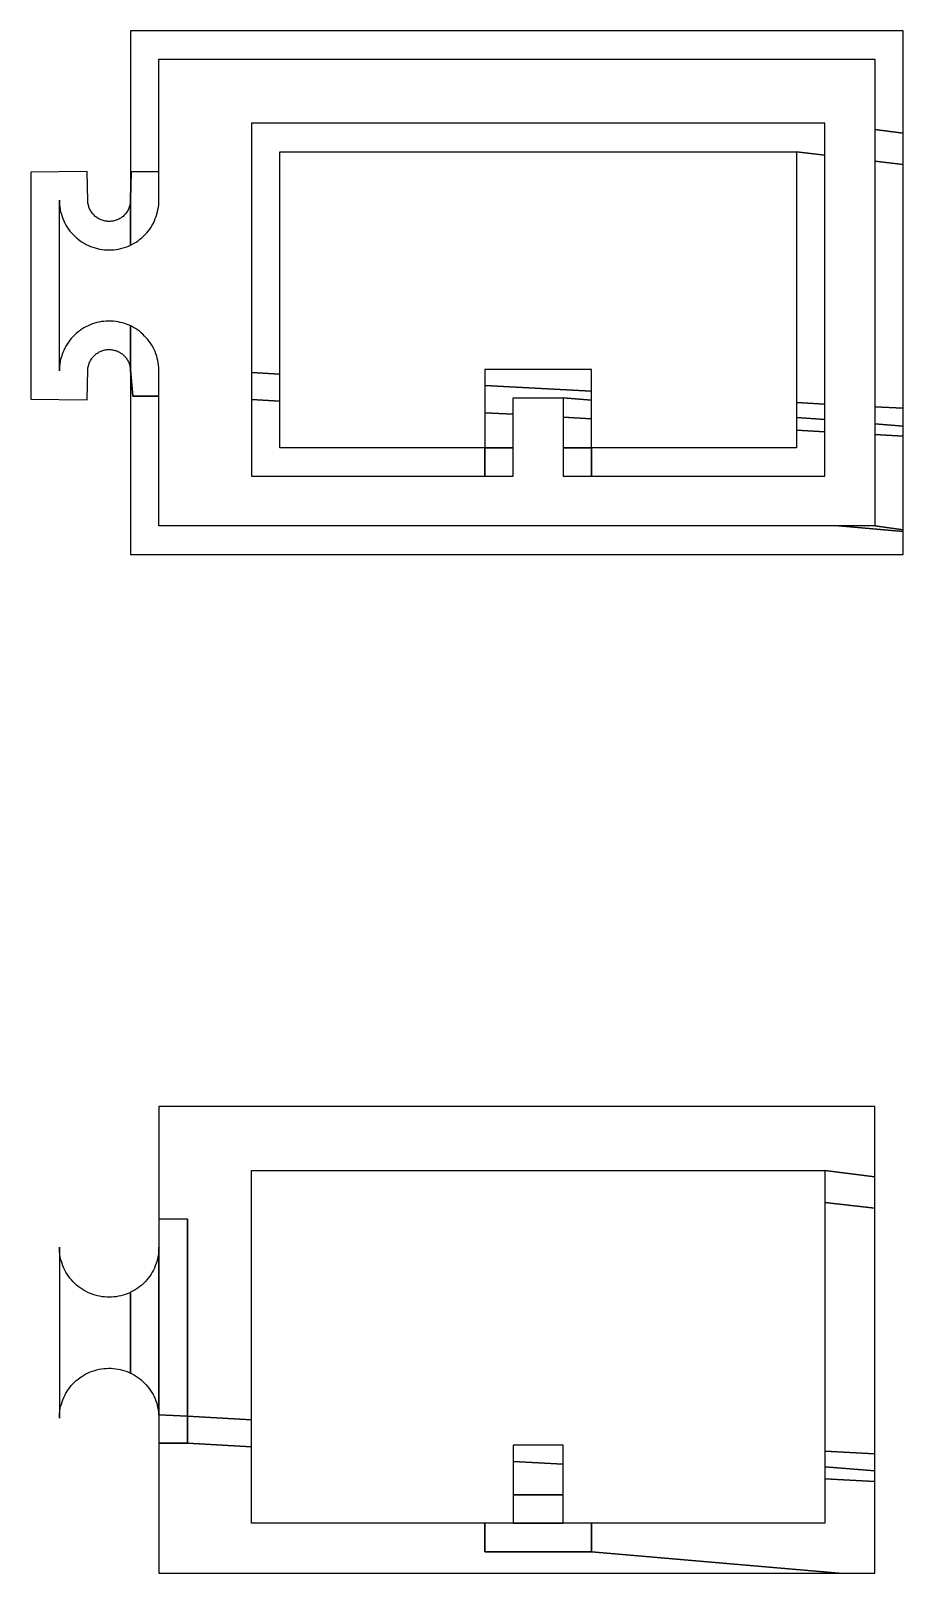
# Model space of a CAD drawing. Extents: x -591 to 1624, y -14 to 308.
# Drawn here: x -491.1 to -429.8, y 135.1 to 243.5 of the extents above; entities that cross this region are included whole.
import ezdxf

# ---------------------------------------------------------------- set-up
doc = ezdxf.new("R2010")
doc.units = 0
doc.layers.add('Default', color=7, linetype='Continuous')

msp = doc.modelspace()

# ---------------------------------------------------------------- linework, layer by layer
at = {"layer": 'Default'}
for p, q in [((-429.79, 243.5), (-484.09, 243.5)), ((-484.09, 243.5), (-484.09, 231.62)), ((-429.79, 236.31), (-429.79, 243.5)), ((-482.09, 233.6), (-482.09, 241.5)), ((-482.09, 241.5), (-431.79, 241.5)), ((-431.79, 241.5), (-431.79, 236.56)), ((-435.29, 237), (-475.59, 237)), ((-475.59, 237), (-475.59, 219.48)), ((-435.29, 234.76), (-435.29, 237)), ((-431.79, 236.56), (-429.79, 236.31)), ((-429.79, 236.31), (-431.79, 236.56)), ((-431.79, 236.56), (-431.79, 234.34)), ((-429.79, 234.11), (-429.79, 236.31)), ((-473.59, 219.37), (-473.59, 235)), ((-473.59, 235), (-437.29, 235)), ((-435.29, 234.76), (-437.29, 235)), ((-437.29, 235), (-437.29, 217.38)), ((-437.29, 235), (-435.29, 234.76)), ((-435.29, 217.27), (-435.29, 234.76)), ((-429.79, 234.11), (-431.79, 234.34)), ((-431.79, 234.34), (-431.79, 217.08)), ((-431.79, 234.34), (-429.79, 234.11)), ((-487.14, 233.62), (-491.09, 233.57)), ((-491.09, 233.57), (-491.09, 217.62)), ((-487.09, 231.53), (-487.14, 233.62)), ((-484.09, 231.62), (-484.05, 233.62)), ((-484.05, 233.62), (-484.09, 231.62)), ((-484.05, 233.62), (-482.09, 233.6)), ((-482.09, 233.6), (-484.05, 233.62)), ((-482.09, 231.6), (-482.09, 233.6)), ((-429.79, 216.97), (-429.79, 234.11)), ((-489.09, 219.6), (-489.09, 231.6)), ((-489.09, 231.6), (-489.09, 231.43)), ((-489.09, 231.43), (-489.08, 231.27)), ((-489.08, 231.27), (-489.06, 231.1)), ((-489.06, 231.1), (-489.03, 230.94)), ((-489.03, 230.94), (-489, 230.77)), ((-487.09, 231.46), (-487.09, 231.53)), ((-487.08, 231.38), (-487.09, 231.46)), ((-487.07, 231.31), (-487.08, 231.38)), ((-487.05, 231.24), (-487.07, 231.31)), ((-487.03, 231.18), (-487.05, 231.24)), ((-487.01, 231.11), (-487.03, 231.18)), ((-486.99, 231.04), (-487.01, 231.11)), ((-486.96, 230.97), (-486.99, 231.04)), ((-486.93, 230.91), (-486.96, 230.97)), ((-486.89, 230.85), (-486.93, 230.91)), ((-484.26, 230.91), (-484.3, 230.85)), ((-484.23, 230.97), (-484.26, 230.91)), ((-484.2, 231.04), (-484.23, 230.97)), ((-484.18, 231.11), (-484.2, 231.04)), ((-484.16, 231.18), (-484.18, 231.11)), ((-484.14, 231.24), (-484.16, 231.18)), ((-484.12, 231.31), (-484.14, 231.24)), ((-484.11, 231.38), (-484.12, 231.31)), ((-484.1, 231.46), (-484.11, 231.38)), ((-484.09, 231.62), (-484.1, 231.53)), ((-484.1, 231.53), (-484.1, 231.46)), ((-484.09, 231.62), (-484.09, 228.44)), ((-484.09, 228.44), (-484.09, 231.62)), ((-482.19, 230.77), (-482.16, 230.94)), ((-482.16, 230.94), (-482.13, 231.1)), ((-482.13, 231.1), (-482.11, 231.27)), ((-482.11, 231.27), (-482.1, 231.43)), ((-482.1, 231.43), (-482.09, 231.6)), ((-489, 230.77), (-488.95, 230.61)), ((-488.95, 230.61), (-488.9, 230.45)), ((-488.9, 230.45), (-488.84, 230.3)), ((-488.84, 230.3), (-488.78, 230.14)), ((-488.78, 230.14), (-488.71, 229.99)), ((-488.71, 229.99), (-488.63, 229.85)), ((-488.63, 229.85), (-488.54, 229.71)), ((-486.86, 230.79), (-486.89, 230.85)), ((-486.82, 230.73), (-486.86, 230.79)), ((-486.77, 230.67), (-486.82, 230.73)), ((-486.73, 230.62), (-486.77, 230.67)), ((-486.68, 230.56), (-486.73, 230.62)), ((-486.63, 230.51), (-486.68, 230.56)), ((-486.58, 230.46), (-486.63, 230.51)), ((-486.52, 230.42), (-486.58, 230.46)), ((-486.46, 230.38), (-486.52, 230.42)), ((-486.41, 230.34), (-486.46, 230.38)), ((-486.34, 230.3), (-486.41, 230.34)), ((-486.28, 230.27), (-486.34, 230.3)), ((-486.22, 230.23), (-486.28, 230.27)), ((-486.15, 230.21), (-486.22, 230.23)), ((-486.09, 230.18), (-486.15, 230.21)), ((-486.02, 230.16), (-486.09, 230.18)), ((-485.95, 230.14), (-486.02, 230.16)), ((-485.88, 230.13), (-485.95, 230.14)), ((-485.81, 230.11), (-485.88, 230.13)), ((-485.74, 230.11), (-485.81, 230.11)), ((-485.67, 230.1), (-485.74, 230.11)), ((-485.59, 230.1), (-485.67, 230.1)), ((-485.52, 230.1), (-485.59, 230.1)), ((-485.45, 230.11), (-485.52, 230.1)), ((-485.38, 230.11), (-485.45, 230.11)), ((-485.31, 230.13), (-485.38, 230.11)), ((-485.24, 230.14), (-485.31, 230.13)), ((-485.17, 230.16), (-485.24, 230.14)), ((-485.1, 230.18), (-485.17, 230.16)), ((-485.04, 230.21), (-485.1, 230.18)), ((-484.97, 230.23), (-485.04, 230.21)), ((-484.91, 230.27), (-484.97, 230.23)), ((-484.84, 230.3), (-484.91, 230.27)), ((-484.78, 230.34), (-484.84, 230.3)), ((-484.72, 230.38), (-484.78, 230.34)), ((-484.67, 230.42), (-484.72, 230.38)), ((-484.61, 230.46), (-484.67, 230.42)), ((-484.56, 230.51), (-484.61, 230.46)), ((-484.51, 230.56), (-484.56, 230.51)), ((-484.46, 230.62), (-484.51, 230.56)), ((-484.42, 230.67), (-484.46, 230.62)), ((-484.37, 230.73), (-484.42, 230.67)), ((-484.33, 230.79), (-484.37, 230.73)), ((-484.3, 230.85), (-484.33, 230.79)), ((-482.65, 229.71), (-482.56, 229.85)), ((-482.56, 229.85), (-482.48, 229.99)), ((-482.48, 229.99), (-482.41, 230.14)), ((-482.41, 230.14), (-482.35, 230.3)), ((-482.35, 230.3), (-482.29, 230.45)), ((-482.29, 230.45), (-482.24, 230.61)), ((-482.24, 230.61), (-482.19, 230.77)), ((-488.54, 229.71), (-488.45, 229.57)), ((-488.45, 229.57), (-488.35, 229.43)), ((-488.35, 229.43), (-488.24, 229.31)), ((-488.24, 229.31), (-488.13, 229.18)), ((-488.13, 229.18), (-488.01, 229.06)), ((-488.01, 229.06), (-487.89, 228.95)), ((-487.89, 228.95), (-487.76, 228.85)), ((-487.76, 228.85), (-487.62, 228.75)), ((-487.62, 228.75), (-487.49, 228.65)), ((-483.7, 228.65), (-483.56, 228.75)), ((-483.56, 228.75), (-483.43, 228.85)), ((-483.43, 228.85), (-483.3, 228.95)), ((-483.3, 228.95), (-483.18, 229.06)), ((-483.18, 229.06), (-483.06, 229.18)), ((-483.06, 229.18), (-482.95, 229.31)), ((-482.95, 229.31), (-482.84, 229.43)), ((-482.84, 229.43), (-482.74, 229.57)), ((-482.74, 229.57), (-482.65, 229.71)), ((-487.49, 228.65), (-487.34, 228.57)), ((-487.34, 228.57), (-487.2, 228.49)), ((-487.2, 228.49), (-487.05, 228.41)), ((-487.05, 228.41), (-486.9, 228.35)), ((-486.9, 228.35), (-486.74, 228.29)), ((-486.74, 228.29), (-486.58, 228.24)), ((-486.58, 228.24), (-486.42, 228.2)), ((-486.42, 228.2), (-486.26, 228.16)), ((-486.26, 228.16), (-486.09, 228.13)), ((-486.09, 228.13), (-485.93, 228.11)), ((-485.93, 228.11), (-485.76, 228.1)), ((-485.76, 228.1), (-485.59, 228.1)), ((-485.59, 228.1), (-485.43, 228.1)), ((-485.43, 228.1), (-485.26, 228.11)), ((-485.26, 228.11), (-485.1, 228.13)), ((-485.1, 228.13), (-484.93, 228.16)), ((-484.93, 228.16), (-484.77, 228.2)), ((-484.77, 228.2), (-484.61, 228.24)), ((-484.61, 228.24), (-484.45, 228.29)), ((-484.45, 228.29), (-484.29, 228.35)), ((-484.29, 228.35), (-484.14, 228.41)), ((-484.14, 228.41), (-484.09, 228.44)), ((-484.09, 228.44), (-483.99, 228.49)), ((-483.99, 228.49), (-483.84, 228.57)), ((-483.84, 228.57), (-483.7, 228.65)), ((-487.9, 222.23), (-488.02, 222.12)), ((-487.77, 222.34), (-487.9, 222.23)), ((-487.64, 222.44), (-487.77, 222.34)), ((-487.51, 222.53), (-487.64, 222.44)), ((-487.36, 222.62), (-487.51, 222.53)), ((-487.22, 222.7), (-487.36, 222.62)), ((-487.07, 222.77), (-487.22, 222.7)), ((-486.92, 222.84), (-487.07, 222.77)), ((-486.77, 222.9), (-486.92, 222.84)), ((-486.61, 222.95), (-486.77, 222.9)), ((-486.45, 222.99), (-486.61, 222.95)), ((-486.29, 223.03), (-486.45, 222.99)), ((-486.12, 223.06), (-486.29, 223.03)), ((-485.96, 223.08), (-486.12, 223.06)), ((-485.8, 223.09), (-485.96, 223.08)), ((-485.63, 223.1), (-485.8, 223.09)), ((-485.46, 223.1), (-485.63, 223.1)), ((-485.3, 223.09), (-485.46, 223.1)), ((-485.13, 223.07), (-485.3, 223.09)), ((-484.97, 223.04), (-485.13, 223.07)), ((-484.81, 223.01), (-484.97, 223.04)), ((-484.65, 222.97), (-484.81, 223.01)), ((-484.49, 222.92), (-484.65, 222.97)), ((-484.33, 222.86), (-484.49, 222.92)), ((-484.18, 222.8), (-484.33, 222.86)), ((-484.09, 222.76), (-484.18, 222.8)), ((-484.09, 219.66), (-484.09, 222.76)), ((-484.09, 222.76), (-484.09, 219.66)), ((-484.03, 222.73), (-484.09, 222.76)), ((-483.89, 222.65), (-484.03, 222.73)), ((-483.74, 222.57), (-483.89, 222.65)), ((-483.6, 222.48), (-483.74, 222.57)), ((-483.47, 222.38), (-483.6, 222.48)), ((-483.34, 222.28), (-483.47, 222.38)), ((-483.22, 222.17), (-483.34, 222.28)), ((-488.71, 221.19), (-488.78, 221.04)), ((-488.63, 221.34), (-488.71, 221.19)), ((-488.55, 221.48), (-488.63, 221.34)), ((-488.45, 221.62), (-488.55, 221.48)), ((-488.35, 221.75), (-488.45, 221.62)), ((-488.25, 221.88), (-488.35, 221.75)), ((-488.14, 222), (-488.25, 221.88)), ((-488.02, 222.12), (-488.14, 222)), ((-483.1, 222.05), (-483.22, 222.17)), ((-482.99, 221.93), (-483.1, 222.05)), ((-482.88, 221.8), (-482.99, 221.93)), ((-482.78, 221.67), (-482.88, 221.8)), ((-482.68, 221.54), (-482.78, 221.67)), ((-482.59, 221.4), (-482.68, 221.54)), ((-482.51, 221.25), (-482.59, 221.4)), ((-482.44, 221.11), (-482.51, 221.25)), ((-489.06, 220.09), (-489.08, 219.93)), ((-489.03, 220.26), (-489.06, 220.09)), ((-489, 220.42), (-489.03, 220.26)), ((-488.95, 220.58), (-489, 220.42)), ((-488.9, 220.74), (-488.95, 220.58)), ((-488.85, 220.89), (-488.9, 220.74)), ((-488.78, 221.04), (-488.85, 220.89)), ((-487.03, 220.02), (-487.01, 220.09)), ((-487.01, 220.09), (-486.99, 220.15)), ((-486.99, 220.15), (-486.96, 220.22)), ((-486.96, 220.22), (-486.93, 220.28)), ((-486.93, 220.28), (-486.9, 220.34)), ((-486.9, 220.34), (-486.86, 220.4)), ((-486.86, 220.4), (-486.82, 220.46)), ((-486.82, 220.46), (-486.78, 220.52)), ((-486.78, 220.52), (-486.73, 220.57)), ((-486.73, 220.57), (-486.68, 220.63)), ((-486.68, 220.63), (-486.63, 220.68)), ((-486.63, 220.68), (-486.58, 220.73)), ((-486.58, 220.73), (-486.53, 220.77)), ((-486.53, 220.77), (-486.47, 220.81)), ((-486.47, 220.81), (-486.41, 220.85)), ((-486.41, 220.85), (-486.35, 220.89)), ((-486.35, 220.89), (-486.29, 220.93)), ((-486.29, 220.93), (-486.23, 220.96)), ((-486.23, 220.96), (-486.16, 220.99)), ((-486.16, 220.99), (-486.1, 221.01)), ((-486.1, 221.01), (-486.03, 221.03)), ((-486.03, 221.03), (-485.96, 221.05)), ((-485.96, 221.05), (-485.89, 221.07)), ((-485.89, 221.07), (-485.82, 221.08)), ((-485.82, 221.08), (-485.75, 221.09)), ((-485.75, 221.09), (-485.68, 221.09)), ((-485.68, 221.09), (-485.61, 221.1)), ((-485.61, 221.1), (-485.54, 221.1)), ((-485.54, 221.1), (-485.47, 221.09)), ((-485.47, 221.09), (-485.4, 221.08)), ((-485.4, 221.08), (-485.33, 221.07)), ((-485.33, 221.07), (-485.26, 221.06)), ((-485.26, 221.06), (-485.19, 221.04)), ((-485.19, 221.04), (-485.12, 221.02)), ((-485.12, 221.02), (-485.05, 221)), ((-485.05, 221), (-484.99, 220.97)), ((-484.99, 220.97), (-484.92, 220.94)), ((-484.92, 220.94), (-484.86, 220.91)), ((-484.86, 220.91), (-484.8, 220.87)), ((-484.8, 220.87), (-484.74, 220.83)), ((-484.74, 220.83), (-484.68, 220.79)), ((-484.68, 220.79), (-484.63, 220.75)), ((-484.63, 220.75), (-484.58, 220.7)), ((-484.58, 220.7), (-484.53, 220.65)), ((-484.53, 220.65), (-484.48, 220.6)), ((-484.48, 220.6), (-484.43, 220.54)), ((-484.43, 220.54), (-484.39, 220.49)), ((-484.39, 220.49), (-484.35, 220.43)), ((-484.35, 220.43), (-484.31, 220.37)), ((-484.31, 220.37), (-484.27, 220.31)), ((-484.27, 220.31), (-484.24, 220.24)), ((-484.24, 220.24), (-484.21, 220.18)), ((-484.21, 220.18), (-484.19, 220.11)), ((-484.19, 220.11), (-484.16, 220.05)), ((-482.37, 220.96), (-482.44, 221.11)), ((-482.31, 220.8), (-482.37, 220.96)), ((-482.25, 220.64), (-482.31, 220.8)), ((-482.21, 220.49), (-482.25, 220.64)), ((-482.17, 220.32), (-482.21, 220.49)), ((-482.14, 220.16), (-482.17, 220.32)), ((-482.12, 220), (-482.14, 220.16)), ((-489.08, 219.93), (-489.09, 219.76)), ((-489.09, 219.76), (-489.09, 219.6)), ((-487.14, 217.57), (-487.09, 219.67)), ((-487.09, 219.74), (-487.08, 219.81)), ((-487.09, 219.67), (-487.09, 219.74)), ((-487.08, 219.81), (-487.07, 219.88)), ((-487.07, 219.88), (-487.05, 219.95)), ((-487.05, 219.95), (-487.03, 220.02)), ((-484.16, 220.05), (-484.14, 219.98)), ((-484.14, 219.98), (-484.13, 219.91)), ((-484.13, 219.91), (-484.11, 219.84)), ((-484.11, 219.84), (-484.11, 219.77)), ((-484.11, 219.77), (-484.09, 219.66)), ((-484.09, 219.66), (-483.93, 217.83)), ((-483.93, 217.83), (-484.09, 219.66)), ((-484.09, 219.66), (-484.09, 206.7)), ((-482.1, 219.83), (-482.12, 220)), ((-482.09, 219.83), (-482.1, 219.83)), ((-482.09, 217.83), (-482.09, 219.83)), ((-475.59, 219.48), (-473.59, 219.37)), ((-473.59, 219.37), (-475.59, 219.48)), ((-475.59, 219.48), (-475.59, 217.58)), ((-473.59, 217.47), (-473.59, 219.37)), ((-451.69, 219.7), (-459.19, 219.7)), ((-459.19, 219.7), (-459.19, 218.58)), ((-451.69, 218.17), (-451.69, 219.7)), ((-451.69, 218.17), (-459.19, 218.58)), ((-459.19, 218.58), (-459.19, 216.66)), ((-459.19, 218.58), (-451.69, 218.17)), ((-459.19, 218.58), (-459.19, 218.58)), ((-451.69, 217.53), (-451.69, 218.17)), ((-491.09, 217.62), (-487.14, 217.57)), ((-483.93, 217.83), (-482.09, 217.83)), ((-482.09, 217.83), (-483.93, 217.83)), ((-482.09, 208.7), (-482.09, 217.83)), ((-475.59, 217.58), (-473.59, 217.47)), ((-473.59, 217.47), (-475.59, 217.58)), ((-475.59, 217.58), (-475.59, 212.2)), ((-473.59, 214.2), (-473.59, 217.47)), ((-457.19, 216.55), (-457.19, 217.7)), ((-457.19, 217.7), (-453.69, 217.7)), ((-451.69, 217.53), (-453.69, 217.7)), ((-453.69, 217.7), (-453.69, 216.35)), ((-453.69, 217.7), (-451.69, 217.53)), ((-453.69, 217.7), (-453.69, 217.7)), ((-451.69, 216.24), (-451.69, 217.53)), ((-437.29, 217.38), (-435.29, 217.27)), ((-435.29, 217.27), (-437.29, 217.38)), ((-437.29, 217.38), (-437.29, 216.33)), ((-435.29, 216.17), (-435.29, 217.27)), ((-429.79, 216.97), (-431.79, 217.08)), ((-431.79, 217.08), (-431.79, 215.88)), ((-431.79, 217.08), (-429.79, 216.97)), ((-429.79, 215.71), (-429.79, 216.97)), ((-459.19, 216.66), (-459.19, 214.2)), ((-457.19, 216.55), (-459.19, 216.66)), ((-459.19, 216.66), (-459.19, 216.66)), ((-459.19, 216.66), (-457.19, 216.55)), ((-457.19, 214.2), (-457.19, 216.55)), ((-453.69, 216.35), (-453.69, 214.2)), ((-451.69, 216.24), (-453.69, 216.35)), ((-453.69, 216.35), (-453.69, 216.35)), ((-453.69, 216.35), (-451.69, 216.24)), ((-451.69, 214.2), (-451.69, 216.24)), ((-451.69, 216.24), (-451.69, 216.24)), ((-435.29, 216.17), (-437.29, 216.33)), ((-437.29, 216.33), (-437.29, 215.43)), ((-437.29, 216.33), (-435.29, 216.17)), ((-435.29, 215.32), (-435.29, 216.17)), ((-429.79, 215.71), (-431.79, 215.88)), ((-431.79, 215.88), (-431.79, 215.13)), ((-431.79, 215.88), (-429.79, 215.71)), ((-435.29, 215.32), (-437.29, 215.43)), ((-437.29, 215.43), (-437.29, 214.2)), ((-437.29, 215.43), (-435.29, 215.32)), ((-435.29, 212.2), (-435.29, 215.32)), ((-429.79, 215.01), (-431.79, 215.13)), ((-431.79, 215.13), (-431.79, 208.7)), ((-431.79, 215.13), (-429.79, 215.01)), ((-429.79, 215.01), (-429.79, 215.71)), ((-429.79, 208.42), (-429.79, 215.01)), ((-459.19, 214.2), (-473.59, 214.2)), ((-459.19, 212.2), (-459.19, 214.2)), ((-459.19, 214.2), (-459.19, 212.2)), ((-457.19, 214.2), (-459.19, 214.2)), ((-459.19, 214.2), (-459.19, 214.2)), ((-459.19, 214.2), (-457.19, 214.2)), ((-457.19, 212.2), (-457.19, 214.2)), ((-451.69, 214.2), (-453.69, 214.2)), ((-453.69, 214.2), (-453.69, 212.2)), ((-453.69, 214.2), (-451.69, 214.2)), ((-451.69, 212.2), (-451.69, 214.2)), ((-451.69, 214.2), (-451.69, 212.2)), ((-437.29, 214.2), (-451.69, 214.2)), ((-451.69, 214.2), (-451.69, 214.2)), ((-475.59, 212.2), (-459.19, 212.2)), ((-459.19, 212.2), (-457.19, 212.2)), ((-453.69, 212.2), (-451.69, 212.2)), ((-453.69, 212.2), (-453.69, 212.2)), ((-451.69, 212.2), (-435.29, 212.2)), ((-434.32, 208.7), (-482.09, 208.7)), ((-429.79, 208.31), (-434.32, 208.7)), ((-434.32, 208.7), (-429.79, 208.31)), ((-431.79, 208.7), (-434.32, 208.7)), ((-429.79, 208.42), (-431.79, 208.7)), ((-431.79, 208.7), (-429.79, 208.42)), ((-429.79, 208.31), (-429.79, 208.42)), ((-429.79, 206.7), (-429.79, 208.31)), ((-484.09, 206.7), (-429.79, 206.7)), ((-431.79, 167.9), (-482.09, 167.9)), ((-482.09, 167.9), (-482.09, 160)), ((-431.79, 162.96), (-431.79, 167.9)), ((-475.59, 145.88), (-475.59, 163.4)), ((-475.59, 163.4), (-435.29, 163.4)), ((-431.79, 162.96), (-435.29, 163.4)), ((-435.29, 163.4), (-435.29, 161.16)), ((-435.29, 163.4), (-431.79, 162.96)), ((-431.79, 160.74), (-431.79, 162.96)), ((-435.29, 161.16), (-431.79, 160.74)), ((-431.79, 160.74), (-435.29, 161.16)), ((-435.29, 161.16), (-435.29, 143.67)), ((-431.79, 143.48), (-431.79, 160.74)), ((-482.09, 160), (-480.09, 159.97)), ((-480.09, 159.97), (-482.09, 160)), ((-482.09, 160), (-482.09, 158)), ((-480.09, 159.97), (-480.09, 146.12)), ((-480.09, 146.12), (-480.09, 159.97)), ((-489.09, 157.83), (-489.09, 158)), ((-489.09, 158), (-489.09, 146)), ((-489.08, 157.67), (-489.09, 157.83)), ((-489.06, 157.5), (-489.08, 157.67)), ((-489.03, 157.34), (-489.06, 157.5)), ((-489, 157.17), (-489.03, 157.34)), ((-482.16, 157.34), (-482.19, 157.17)), ((-482.13, 157.5), (-482.16, 157.34)), ((-482.11, 157.67), (-482.13, 157.5)), ((-482.1, 157.83), (-482.11, 157.67)), ((-482.09, 158), (-482.1, 157.83)), ((-482.09, 158), (-482.09, 146.23)), ((-482.09, 146.23), (-482.09, 158)), ((-488.95, 157.01), (-489, 157.17)), ((-488.9, 156.85), (-488.95, 157.01)), ((-488.84, 156.7), (-488.9, 156.85)), ((-488.78, 156.54), (-488.84, 156.7)), ((-488.71, 156.39), (-488.78, 156.54)), ((-488.63, 156.25), (-488.71, 156.39)), ((-488.54, 156.11), (-488.63, 156.25)), ((-488.45, 155.97), (-488.54, 156.11)), ((-482.65, 156.11), (-482.74, 155.97)), ((-482.56, 156.25), (-482.65, 156.11)), ((-482.48, 156.39), (-482.56, 156.25)), ((-482.41, 156.54), (-482.48, 156.39)), ((-482.35, 156.7), (-482.41, 156.54)), ((-482.29, 156.85), (-482.35, 156.7)), ((-482.24, 157.01), (-482.29, 156.85)), ((-482.19, 157.17), (-482.24, 157.01)), ((-488.35, 155.83), (-488.45, 155.97)), ((-488.24, 155.71), (-488.35, 155.83)), ((-488.13, 155.58), (-488.24, 155.71)), ((-488.01, 155.46), (-488.13, 155.58)), ((-487.89, 155.35), (-488.01, 155.46)), ((-487.76, 155.25), (-487.89, 155.35)), ((-487.62, 155.15), (-487.76, 155.25)), ((-487.49, 155.05), (-487.62, 155.15)), ((-487.34, 154.97), (-487.49, 155.05)), ((-483.7, 155.05), (-483.84, 154.97)), ((-483.56, 155.15), (-483.7, 155.05)), ((-483.43, 155.25), (-483.56, 155.15)), ((-483.3, 155.35), (-483.43, 155.25)), ((-483.18, 155.46), (-483.3, 155.35)), ((-483.06, 155.58), (-483.18, 155.46)), ((-482.95, 155.71), (-483.06, 155.58)), ((-482.84, 155.83), (-482.95, 155.71)), ((-482.74, 155.97), (-482.84, 155.83)), ((-487.2, 154.89), (-487.34, 154.97)), ((-487.05, 154.81), (-487.2, 154.89)), ((-486.9, 154.75), (-487.05, 154.81)), ((-486.74, 154.69), (-486.9, 154.75)), ((-486.58, 154.64), (-486.74, 154.69)), ((-486.42, 154.6), (-486.58, 154.64)), ((-486.26, 154.56), (-486.42, 154.6)), ((-486.09, 154.53), (-486.26, 154.56)), ((-485.93, 154.51), (-486.09, 154.53)), ((-485.76, 154.5), (-485.93, 154.51)), ((-485.59, 154.5), (-485.76, 154.5)), ((-485.43, 154.5), (-485.59, 154.5)), ((-485.26, 154.51), (-485.43, 154.5)), ((-485.1, 154.53), (-485.26, 154.51)), ((-484.93, 154.56), (-485.1, 154.53)), ((-484.77, 154.6), (-484.93, 154.56)), ((-484.61, 154.64), (-484.77, 154.6)), ((-484.45, 154.69), (-484.61, 154.64)), ((-484.29, 154.75), (-484.45, 154.69)), ((-484.14, 154.81), (-484.29, 154.75)), ((-484.09, 154.84), (-484.14, 154.81)), ((-483.99, 154.89), (-484.09, 154.84)), ((-484.09, 154.84), (-484.09, 149.16)), ((-484.09, 149.16), (-484.09, 154.84)), ((-483.84, 154.97), (-483.99, 154.89)), ((-488.14, 148.4), (-488.02, 148.52)), ((-488.02, 148.52), (-487.9, 148.63)), ((-487.9, 148.63), (-487.77, 148.74)), ((-487.77, 148.74), (-487.64, 148.84)), ((-487.64, 148.84), (-487.51, 148.93)), ((-487.51, 148.93), (-487.36, 149.02)), ((-487.36, 149.02), (-487.22, 149.1)), ((-487.22, 149.1), (-487.07, 149.17)), ((-487.07, 149.17), (-486.92, 149.24)), ((-486.92, 149.24), (-486.77, 149.3)), ((-486.77, 149.3), (-486.61, 149.35)), ((-486.61, 149.35), (-486.45, 149.39)), ((-486.45, 149.39), (-486.29, 149.43)), ((-486.29, 149.43), (-486.12, 149.46)), ((-486.12, 149.46), (-485.96, 149.48)), ((-485.96, 149.48), (-485.8, 149.49)), ((-485.8, 149.49), (-485.63, 149.5)), ((-485.63, 149.5), (-485.46, 149.5)), ((-485.46, 149.5), (-485.3, 149.49)), ((-485.3, 149.49), (-485.13, 149.47)), ((-485.13, 149.47), (-484.97, 149.44)), ((-484.97, 149.44), (-484.81, 149.41)), ((-484.81, 149.41), (-484.65, 149.37)), ((-484.65, 149.37), (-484.49, 149.32)), ((-484.49, 149.32), (-484.33, 149.26)), ((-484.33, 149.26), (-484.18, 149.2)), ((-484.18, 149.2), (-484.09, 149.16)), ((-484.09, 149.16), (-484.03, 149.13)), ((-484.03, 149.13), (-483.89, 149.05)), ((-483.89, 149.05), (-483.74, 148.97)), ((-483.74, 148.97), (-483.6, 148.88)), ((-483.6, 148.88), (-483.47, 148.78)), ((-483.47, 148.78), (-483.34, 148.68)), ((-483.34, 148.68), (-483.22, 148.57)), ((-483.22, 148.57), (-483.1, 148.45)), ((-488.85, 147.29), (-488.78, 147.44)), ((-488.78, 147.44), (-488.71, 147.59)), ((-488.71, 147.59), (-488.63, 147.74)), ((-488.63, 147.74), (-488.55, 147.88)), ((-488.55, 147.88), (-488.45, 148.02)), ((-488.45, 148.02), (-488.35, 148.15)), ((-488.35, 148.15), (-488.25, 148.28)), ((-488.25, 148.28), (-488.14, 148.4)), ((-483.1, 148.45), (-482.99, 148.33)), ((-482.99, 148.33), (-482.88, 148.2)), ((-482.88, 148.2), (-482.78, 148.07)), ((-482.78, 148.07), (-482.68, 147.94)), ((-482.68, 147.94), (-482.59, 147.8)), ((-482.59, 147.8), (-482.51, 147.65)), ((-482.51, 147.65), (-482.44, 147.51)), ((-482.44, 147.51), (-482.37, 147.36)), ((-489.08, 146.33), (-489.06, 146.49)), ((-489.06, 146.49), (-489.03, 146.66)), ((-489.03, 146.66), (-489, 146.82)), ((-489, 146.82), (-488.95, 146.98)), ((-488.95, 146.98), (-488.9, 147.14)), ((-488.9, 147.14), (-488.85, 147.29)), ((-482.37, 147.36), (-482.31, 147.2)), ((-482.31, 147.2), (-482.25, 147.04)), ((-482.25, 147.04), (-482.21, 146.89)), ((-482.21, 146.89), (-482.17, 146.72)), ((-482.17, 146.72), (-482.14, 146.56)), ((-482.14, 146.56), (-482.12, 146.4)), ((-482.12, 146.4), (-482.1, 146.23)), ((-489.09, 146.16), (-489.08, 146.33)), ((-489.09, 146), (-489.09, 146.16)), ((-482.1, 146.23), (-482.09, 146.23)), ((-482.09, 146.23), (-480.09, 146.12)), ((-480.09, 146.12), (-482.09, 146.23)), ((-482.09, 146.23), (-482.09, 144.23)), ((-480.09, 146.12), (-475.59, 145.88)), ((-480.09, 144.23), (-480.09, 146.12)), ((-475.59, 145.88), (-480.09, 146.12)), ((-480.09, 146.12), (-480.09, 144.23)), ((-475.59, 143.98), (-475.59, 145.88)), ((-482.09, 144.23), (-480.09, 144.23)), ((-480.09, 144.23), (-482.09, 144.23)), ((-482.09, 144.23), (-482.09, 135.1)), ((-475.59, 143.98), (-480.09, 144.23)), ((-480.09, 144.23), (-475.59, 143.98)), ((-475.59, 138.6), (-475.59, 143.98)), ((-457.19, 144.1), (-457.19, 142.95)), ((-453.69, 144.1), (-457.19, 144.1)), ((-453.69, 142.75), (-453.69, 144.1)), ((-431.79, 143.48), (-435.29, 143.67)), ((-435.29, 143.67), (-435.29, 142.57)), ((-435.29, 143.67), (-431.79, 143.48)), ((-431.79, 142.28), (-431.79, 143.48)), ((-457.19, 142.95), (-457.19, 140.6)), ((-453.69, 142.75), (-457.19, 142.95)), ((-457.19, 142.95), (-457.19, 142.95)), ((-457.19, 142.95), (-453.69, 142.75)), ((-453.69, 140.6), (-453.69, 142.75)), ((-431.79, 142.28), (-435.29, 142.57)), ((-435.29, 142.57), (-435.29, 141.72)), ((-435.29, 142.57), (-431.79, 142.28)), ((-431.79, 141.53), (-431.79, 142.28)), ((-431.79, 141.53), (-435.29, 141.72)), ((-435.29, 141.72), (-435.29, 138.6)), ((-435.29, 141.72), (-431.79, 141.53)), ((-431.79, 135.1), (-431.79, 141.53)), ((-457.19, 140.6), (-453.69, 140.6)), ((-453.69, 140.6), (-457.19, 140.6)), ((-457.19, 140.6), (-457.19, 138.6)), ((-453.69, 138.6), (-453.69, 140.6)), ((-453.69, 140.6), (-453.69, 140.6)), ((-459.19, 138.6), (-475.59, 138.6)), ((-459.19, 136.6), (-459.19, 138.6)), ((-457.19, 138.6), (-459.19, 138.6)), ((-459.19, 138.6), (-459.19, 136.6)), ((-453.69, 138.6), (-457.19, 138.6)), ((-457.19, 138.6), (-453.69, 138.6)), ((-451.69, 138.6), (-453.69, 138.6)), ((-435.29, 138.6), (-451.69, 138.6)), ((-451.69, 138.6), (-451.69, 136.6)), ((-451.69, 136.6), (-451.69, 138.6)), ((-451.69, 136.6), (-459.19, 136.6)), ((-459.19, 136.6), (-451.69, 136.6)), ((-434.32, 135.1), (-451.69, 136.6)), ((-451.69, 136.6), (-434.32, 135.1)), ((-451.69, 136.6), (-451.69, 136.6)), ((-482.09, 135.1), (-434.32, 135.1)), ((-434.32, 135.1), (-431.79, 135.1))]:
    msp.add_line(p, q, dxfattribs=at)

doc.saveas('drawing.dxf')
